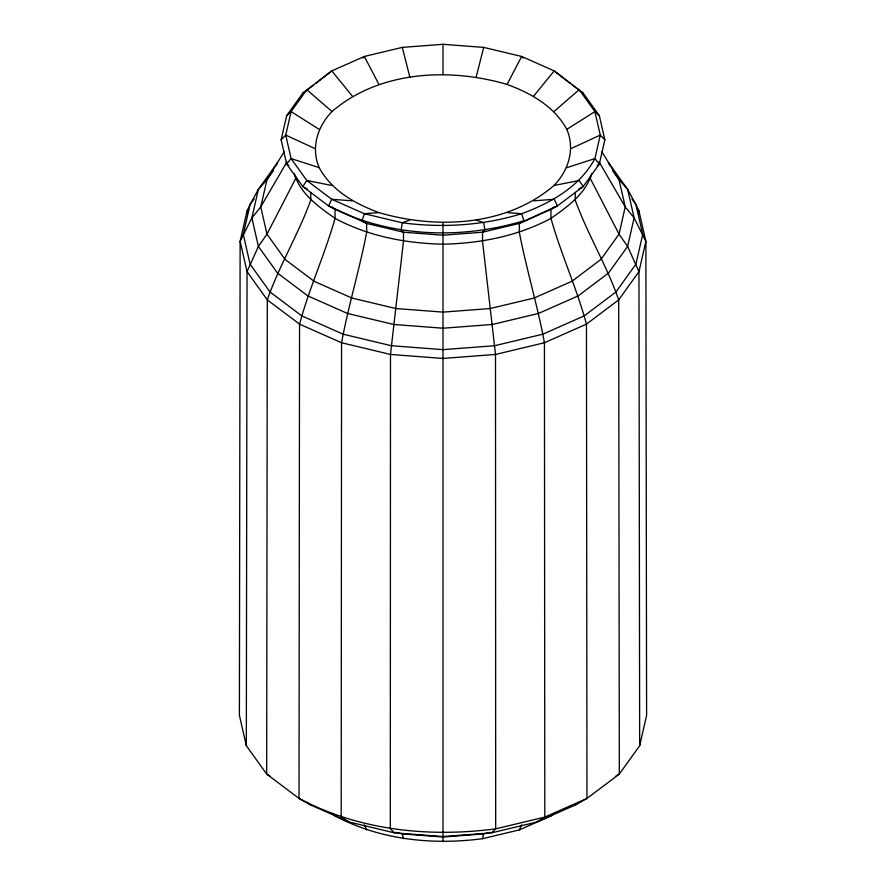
<?xml version="1.0" encoding="UTF-8"?>
<svg xmlns="http://www.w3.org/2000/svg" width="886" height="886" viewBox="0 0 886 886"><rect width="100%" height="100%" fill="white"/><g stroke="black" fill="none" stroke-linecap="round" stroke-linejoin="round"><path stroke-width="1.33" d="M610.376 166.191L608.516 162.703L627.609 189.316L635.915 204.489L638.961 211.001L645.872 241.313L646.603 715.29L639.67 745.724L619.325 774.065L586.975 798.419L575.634 804.831L536.783 822.042L491.553 832.862L443 836.55L394.447 832.862L349.217 822.042L310.366 804.831L299.025 798.419L266.675 774.065L246.33 745.724L247.039 271.625L240.128 241.313L247.039 211.001L250.085 204.489L258.391 189.316L277.484 162.703L275.624 166.191M247.039 213.759L247.039 211.001L249.376 207.734M281.15 139.833L286.665 115.645L302.835 93.108L331.796 70.891L364.367 56.46L402.299 47.39L443 44.3L483.701 47.39L521.632 56.46L554.204 70.891L583.165 93.108L599.335 115.645L604.85 139.833L599.335 164.021L583.165 186.558L557.438 205.906L550.959 209.395L519.34 223.405L482.516 232.21L443 235.211L403.484 232.21L366.66 223.405L328.562 205.906L302.835 186.558L286.665 164.021L281.15 139.833L285.735 135.093L291.095 111.592L306.8 89.696L332.006 111.514C379.496 70.78 449.169 67.48 507.08 84.425C530.847 93.207 554.359 106.331 566.807 129.356C575.335 149.047 568.458 170.633 553.994 185.506C506.504 226.24 436.831 229.54 378.92 212.596C355.153 203.813 331.641 190.689 319.193 167.664C310.665 147.973 317.542 126.388 332.006 111.514M591.704 173.49C585.989 193.713 567.35 206.792 550.959 218.377C517.778 236.163 480.378 243.362 443 244.193C405.622 243.362 368.222 236.163 335.041 218.377C318.65 206.792 300.011 193.713 294.296 173.49M331.729 813.392L335.041 815.884C379.994 839.895 432.501 845.288 482.516 838.699L483.701 833.914L490.246 832.353M476.17 77.038L483.701 47.39M482.516 838.699L519.34 829.894L521.632 824.844M507.08 84.425L521.632 56.46L523.161 58.099M286.876 161.95L260.761 206.903L251.879 217.878L240.128 241.313L239.397 715.29L246.33 745.724M284.096 151.805L266.974 179.67L258.391 189.316L251.879 217.878L258.391 246.43L277.484 273.043L307.852 295.902L347.434 313.434L393.539 324.453L443 328.219L492.461 324.453L538.566 313.434L578.148 295.902L608.516 273.043L627.609 246.43L634.121 217.878L627.609 189.316L619.026 179.67L612.702 170.843M273.298 170.843L266.974 179.67L260.761 206.903L266.974 234.137L285.181 259.509L314.142 281.305L351.875 298.028L395.832 308.538L443 312.116L490.168 308.538L534.125 298.028L571.858 281.305L600.83 259.509L619.026 234.137L625.239 206.903L619.026 179.67L601.904 151.805M254.072 198.929L250.085 204.489L243.273 234.336L250.085 264.172L270.031 291.981L301.772 315.87L343.137 334.188L391.302 345.717L443 349.638L494.698 345.717L542.863 334.188L584.228 315.87L615.969 291.981L635.915 264.172L642.727 234.336L635.915 204.489L631.928 198.929M533.627 96.186L554.204 70.891L570.307 83.439M362.839 58.099L364.367 56.46L378.92 84.425M491.553 832.862L495.695 828.842L544.801 817.091L586.975 798.419L586.454 324.132C576.742 288.194 561.059 254.271 550.959 218.377L550.959 209.395L554.271 206.903M286.665 115.645L291.095 111.592L319.193 129.356M553.994 111.514L579.2 89.696L594.905 111.592L599.335 115.645M302.835 93.108L313.555 85.045M315.693 83.439L331.796 70.891L352.373 96.186M519.34 829.894L550.959 815.884L554.271 813.392M575.634 804.831L578.946 802.339M597.12 165.483L599.335 164.021L594.905 158.594L600.265 135.093L594.905 111.592L566.807 129.356M536.783 822.042L544.801 817.091L544.436 342.749C537.592 305.626 526.461 269.488 519.34 232.387L519.34 223.405L557.438 205.906L554.204 199.295L533.627 200.834M615.859 776.158L619.325 774.065L618.694 299.878C606.788 265.534 587.628 234.38 575.224 200.114L575.224 192.417M578.624 189.172L583.165 186.558L579.2 180.489L553.994 185.506M571.171 148.505L600.265 135.093L604.85 139.833M409.83 219.983L402.299 222.796L364.367 213.725L331.796 199.295L306.8 180.489L291.095 158.594L285.735 135.093L314.829 148.505M566.807 167.664L594.905 158.594C579.632 186.846 550.793 202.96 521.632 213.725C483.014 225.565 442.269 228.101 402.299 222.796L401.114 230.094L403.484 232.21L403.484 241.191L390.493 354.444L390.305 828.842L394.447 832.862M335.041 815.884L337.632 815.652M378.92 212.596L364.367 213.725L362.075 220.758L366.66 223.405L366.66 232.387C359.539 269.488 348.408 305.626 341.564 342.749L341.199 817.091L349.217 822.042M395.754 832.353L402.299 833.914L443 837.004L483.701 833.914M352.373 200.834L331.796 199.295L328.562 205.906C388.201 237.293 460.022 239.995 523.925 220.758L521.632 213.725L507.08 212.596M548.368 815.652L550.959 815.884M332.006 185.506L306.8 180.489L302.835 186.558L307.376 189.172M319.193 167.664L291.095 158.594L286.665 164.021L288.88 165.483M476.17 219.983L483.701 222.796L484.886 230.094L482.516 232.21L482.516 241.191L495.507 354.444L495.695 828.842C429.001 837.635 358.985 830.437 299.025 798.419L299.546 324.132C309.258 288.194 324.94 254.271 335.041 218.377L335.041 209.395L331.729 206.903M270.141 776.158L266.675 774.065L267.306 299.878C279.212 265.534 298.372 234.38 310.776 200.114L310.776 192.417M572.445 85.045L583.165 93.108M307.054 802.339L310.366 804.831M636.624 207.734L638.961 211.001L638.961 213.759M599.124 161.95L625.239 206.903L634.121 217.878L645.872 241.313L638.961 271.625L639.67 745.724M364.367 824.844L366.66 829.894M402.299 47.39L409.83 77.038M402.299 833.914L403.484 838.699M590.486 176.292L590.486 178.85L619.026 234.137L627.609 246.43L638.961 271.625L618.694 299.878L586.454 324.132L544.436 342.749L495.507 354.444L443 358.442L390.493 354.444L341.564 342.749L299.546 324.132L267.306 299.878L247.039 271.625L258.391 246.43L266.974 234.137L295.514 178.85L295.514 176.292M443 44.3L443 74.513M443 222.508L443 836.55M443 837.004L443 841.7"/></g></svg>
